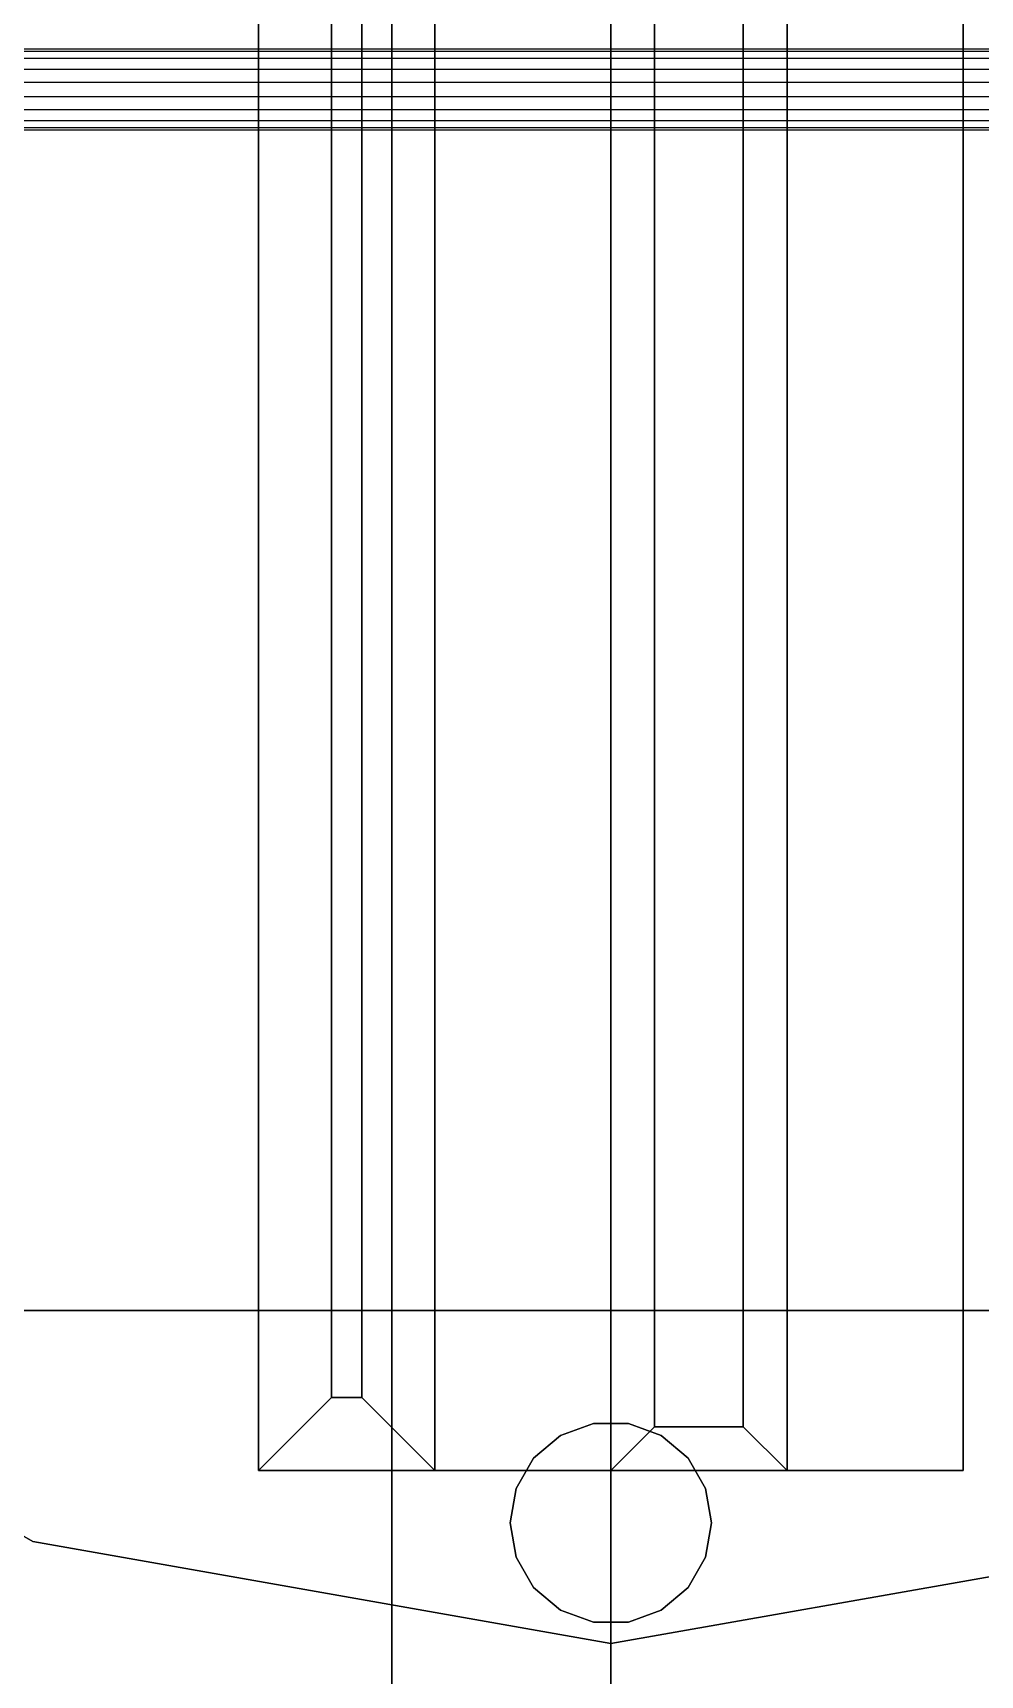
# Model space of a CAD drawing. Extents: x -140 to 778, y -205 to 202.
# Drawn here: x 305.97 to 329.37, y -41.16 to -0.58 of the extents above; entities that cross this region are included whole.
import ezdxf

# ---------------------------------------------------------------- set-up
doc = ezdxf.new("R2010")
doc.units = 0
doc.layers.add('L1', color=7, linetype='CONTINUOUS')

msp = doc.modelspace()

# ---------------------------------------------------------------- linework, layer by layer
at = {"layer": 'L1'}
for points, invisible_edges in [([(320.250183, 52.807888, 32.075806), (297.16925, 52.807888, 32.075806), (297.16925, -53.056534, 32.075813)], 140), ([(297.16925, -53.056534, 32.075813), (320.250183, -53.056534, 32.075813), (320.250183, 52.807888, 32.075806)], 140), ([(320.250183, 52.80788, -72.628067), (320.250183, -53.056538, -75.019592), (314.84198, -47.315868, -89.676079)], 140), ([(314.84198, -47.315868, -89.676079), (314.84198, 47.734921, -87.528839), (320.250183, 52.80788, -72.628067)], 140), ([(343.331085, 52.807884, 32.075809), (320.250183, 52.807888, 32.075806), (320.250183, -53.056534, 32.075813)], 140), ([(320.250183, -53.056534, 32.075813), (343.331085, -53.056534, 32.075817), (343.331085, 52.807884, 32.075809)], 140), ([(320.250183, 52.80788, -72.628067), (343.331085, 52.80788, -72.628067), (343.331085, -53.056541, -75.019592)], 12), ([(343.331085, -53.056541, -75.019592), (320.250183, -53.056538, -75.019592), (320.250183, 52.80788, -72.628067)], 12), ([(302.577454, 47.734921, -87.528839), (314.84198, 47.734921, -87.528839), (314.84198, -47.315868, -89.676079)], 12), ([(314.84198, -47.315868, -89.676079), (302.577454, -47.315868, -89.676079), (302.577454, 47.734921, -87.528839)], 12), ([(311.545837, 40.49577, 29.63793), (315.89801, 40.49577, 29.63793), (315.89801, -36.102554, 29.637926)], 12), ([(315.89801, -36.102554, 29.637926), (311.545837, -36.102554, 29.637926), (311.545837, 40.49577, 29.63793)], 12), ([(311.545837, 40.49577, 40.083153), (311.545837, 40.49577, 37.471848), (311.545837, -36.102554, 37.471844)], 12), ([(311.545837, -36.102554, 37.471844), (311.545837, -36.102554, 40.083153), (311.545837, 40.49577, 40.083153)], 12), ([(311.545837, 40.49577, 37.471848), (311.545837, 40.49577, 34.860542), (311.545837, -36.102554, 34.860538)], 12), ([(311.545837, -36.102554, 34.860538), (311.545837, -36.102554, 37.471844), (311.545837, 40.49577, 37.471848)], 12), ([(311.545837, 40.49577, 34.860542), (311.545837, 40.49577, 32.249237), (311.545837, -36.102554, 32.249233)], 12), ([(311.545837, -36.102554, 32.249233), (311.545837, -36.102554, 34.860538), (311.545837, 40.49577, 34.860542)], 12), ([(311.545837, 40.49577, 32.249237), (311.545837, 40.49577, 29.63793), (311.545837, -36.102554, 29.637926)], 12), ([(311.545837, -36.102554, 29.637926), (311.545837, -36.102554, 32.249233), (311.545837, 40.49577, 32.249237)], 12), ([(311.545837, 40.49577, 40.083153), (311.545837, -36.102554, 40.083153), (313.348572, -34.299824, 46.212437)], 12), ([(313.348572, -34.299824, 46.212437), (313.348572, 38.693039, 46.21244), (311.545837, 40.49577, 40.083153)], 12), ([(315.89801, -36.102554, 40.083153), (315.89801, 40.49577, 40.083153), (314.095276, 38.693039, 46.21244)], 140), ([(315.89801, 40.49577, 29.63793), (320.250183, 40.49577, 29.63793), (320.250183, -36.102554, 29.637926)], 12), ([(320.250183, -36.102554, 29.637926), (315.89801, -36.102554, 29.637926), (315.89801, 40.49577, 29.63793)], 12), ([(320.250183, 40.49577, 40.083153), (315.89801, 40.49577, 40.083153), (315.89801, -36.102554, 40.083153)], 140), ([(315.89801, -36.102554, 40.083153), (320.250183, -36.102554, 40.083153), (320.250183, 40.49577, 40.083153)], 140), ([(320.250183, 40.49577, 29.63793), (324.602356, 40.49577, 29.63793), (324.602356, -36.102554, 29.637926)], 12), ([(324.602356, -36.102554, 29.637926), (320.250183, -36.102554, 29.637926), (320.250183, 40.49577, 29.63793)], 12), ([(320.250183, 40.49577, 40.083153), (320.250183, -36.102554, 40.083153), (321.331818, -35.020912, 46.212437)], 12), ([(321.331818, -35.020912, 46.212437), (321.331818, 39.414131, 46.21244), (320.250183, 40.49577, 40.083153)], 12), ([(324.602356, -36.102554, 40.083153), (324.602356, 40.49577, 40.083153), (323.520721, 39.414131, 46.21244)], 140), ([(324.602356, 40.49577, 29.63793), (328.954529, 40.49577, 29.63793), (328.954529, -36.102554, 29.637926)], 12), ([(328.954529, -36.102554, 29.637926), (324.602356, -36.102554, 29.637926), (324.602356, 40.49577, 29.63793)], 12), ([(328.954529, 40.49577, 40.083153), (324.602356, 40.49577, 40.083153), (324.602356, -36.102554, 40.083153)], 140), ([(324.602356, -36.102554, 40.083153), (328.954529, -36.102554, 40.083153), (328.954529, 40.49577, 40.083153)], 140), ([(328.954529, 40.49577, 29.63793), (328.954529, 40.49577, 32.249237), (328.954529, -36.102554, 32.249233)], 140), ([(328.954529, -36.102554, 32.249233), (328.954529, -36.102554, 29.637926), (328.954529, 40.49577, 29.63793)], 140), ([(328.954529, 40.49577, 32.249237), (328.954529, 40.49577, 34.860542), (328.954529, -36.102554, 34.860538)], 140), ([(328.954529, -36.102554, 34.860538), (328.954529, -36.102554, 32.249233), (328.954529, 40.49577, 32.249237)], 140), ([(328.954529, 40.49577, 34.860542), (328.954529, 40.49577, 37.471848), (328.954529, -36.102554, 37.471844)], 140), ([(328.954529, -36.102554, 37.471844), (328.954529, -36.102554, 34.860538), (328.954529, 40.49577, 34.860542)], 140), ([(328.954529, 40.49577, 37.471848), (328.954529, 40.49577, 40.083153), (328.954529, -36.102554, 40.083153)], 140), ([(328.954529, -36.102554, 40.083153), (328.954529, -36.102554, 37.471844), (328.954529, 40.49577, 37.471848)], 140), ([(323.520721, 39.414131, 46.21244), (321.331818, 39.414131, 46.21244), (321.331818, -35.020912, 46.212437)], 140), ([(321.331818, -35.020912, 46.212437), (323.520721, -35.020912, 46.212437), (323.520721, 39.414131, 46.21244)], 140), ([(323.520721, 39.414131, 46.21244), (323.520721, -35.020912, 46.212437), (324.602356, -36.102554, 40.083153)], 140), ([(314.095276, 38.693039, 46.21244), (313.348572, 38.693039, 46.21244), (313.348572, -34.299824, 46.212437)], 140), ([(313.348572, -34.299824, 46.212437), (314.095276, -34.299824, 46.212437), (314.095276, 38.693039, 46.21244)], 140), ([(314.095276, 38.693039, 46.21244), (314.095276, -34.299824, 46.212437), (315.89801, -36.102554, 40.083153)], 140), ([(320.250153, 1.369297, -64.683716), (279.13916, -5.879693, -64.683716), (279.13916, 8.61827, -64.683716)], 13), ([(320.250153, 1.369283, 26.82803), (279.13916, 8.618252, 26.828028), (279.13916, -5.879707, 26.828026)], 141), ([(320.250153, 1.369297, -64.683716), (361.361176, 8.618283, -64.683716), (361.361176, -5.87968, -64.683716)], 13), ([(320.250153, 1.369283, 26.82803), (361.361145, -5.87969, 26.828028), (361.361145, 8.618266, 26.828032)], 141), ([(320.250153, 1.369297, -64.683716), (284.097748, -19.503317, -64.683723), (279.13916, -5.879693, -64.683716)], 13), ([(320.250153, 1.369283, 26.82803), (279.13916, -5.879707, 26.828026), (284.097748, -19.503336, 26.828022)], 141), ([(320.250153, 1.369297, -64.683716), (293.41687, -30.6094, -64.683723), (284.097748, -19.503317, -64.683723)], 13), ([(320.250153, 1.369283, 26.82803), (284.097748, -19.503336, 26.828022), (293.41687, -30.609411, 26.828022)], 141), ([(320.250153, 1.369297, -64.683716), (305.972473, -37.858376, -64.683723), (293.41687, -30.6094, -64.683723)], 13), ([(320.250153, 1.369283, 26.82803), (293.41687, -30.609411, 26.828022), (305.972473, -37.858395, 26.828022)], 141), ([(320.250153, 1.369297, -64.683716), (320.250153, -40.375919, -64.683723), (305.972473, -37.858376, -64.683723)], 13), ([(320.250153, 1.369283, 26.82803), (305.972473, -37.858395, 26.828022), (320.250153, -40.375931, 26.82802)], 141), ([(320.250153, 1.369297, -64.683716), (334.527863, -37.858368, -64.683723), (320.250153, -40.375919, -64.683723)], 13), ([(320.250153, 1.369297, -64.683716), (347.083466, -30.609386, -64.683723), (334.527863, -37.858368, -64.683723)], 13), ([(320.250153, 1.369297, -64.683716), (356.402557, -19.503304, -64.683723), (347.083466, -30.609386, -64.683723)], 13), ([(320.250153, 1.369297, -64.683716), (361.361176, -5.87968, -64.683716), (356.402557, -19.503304, -64.683723)], 13), ([(320.250153, 1.369283, 26.82803), (320.250153, -40.375931, 26.82802), (334.527863, -37.858387, 26.828022)], 141), ([(320.250153, 1.369283, 26.82803), (334.527863, -37.858387, 26.828022), (347.083466, -30.609404, 26.828024)], 141), ([(320.250153, 1.369283, 26.82803), (347.083466, -30.609404, 26.828024), (356.402557, -19.503321, 26.828028)], 141), ([(320.250153, 1.369283, 26.82803), (356.402557, -19.503321, 26.828028), (361.361145, -5.87969, 26.828028)], 141), ([(301.227081, -1.036095, -26.428984), (339.273224, -0.975788, -26.086967), (339.273224, -1.036095, -26.428984)], 9), ([(301.227081, -1.036095, -26.428984), (301.227081, -0.975788, -26.086967), (339.273224, -0.975788, -26.086967)], 12), ([(301.227081, -0.975788, -26.086967), (339.273224, -1.036095, -25.744944), (339.273224, -0.975788, -26.086967)], 137), ([(301.227081, -0.975788, -26.086967), (301.227081, -1.036095, -25.744944), (339.273224, -1.036095, -25.744944)], 140), ([(301.227081, -1.209743, -26.729753), (339.273224, -1.036095, -26.428984), (339.273224, -1.209743, -26.729753)], 9), ([(301.227081, -1.209743, -26.729753), (301.227081, -1.036095, -26.428984), (339.273224, -1.036095, -26.428984)], 12), ([(301.227081, -1.036095, -25.744944), (339.273224, -1.209746, -25.44418), (339.273224, -1.036095, -25.744944)], 137), ([(301.227081, -1.036095, -25.744944), (301.227081, -1.209746, -25.44418), (339.273224, -1.209746, -25.44418)], 140), ([(301.227081, -1.475788, -26.952993), (339.273224, -1.209743, -26.729753), (339.273224, -1.475788, -26.952993)], 9), ([(301.227081, -1.475788, -26.952993), (301.227081, -1.209743, -26.729753), (339.273224, -1.209743, -26.729753)], 12), ([(301.227081, -1.209746, -25.44418), (339.273224, -1.475788, -25.220942), (339.273224, -1.209746, -25.44418)], 137), ([(301.227081, -1.209746, -25.44418), (301.227081, -1.475788, -25.220942), (339.273224, -1.475788, -25.220942)], 140), ([(301.227081, -1.802141, -27.071777), (339.273224, -1.475788, -26.952993), (339.273224, -1.802141, -27.071777)], 9), ([(301.227081, -1.802141, -27.071777), (301.227081, -1.475788, -26.952993), (339.273224, -1.475788, -26.952993)], 12), ([(301.227081, -1.475788, -25.220942), (339.273224, -1.802141, -25.102156), (339.273224, -1.475788, -25.220942)], 137), ([(301.227081, -1.475788, -25.220942), (301.227081, -1.802141, -25.102156), (339.273224, -1.802141, -25.102156)], 140), ([(301.227081, -2.149436, -27.071777), (339.273224, -1.802141, -27.071777), (339.273224, -2.149436, -27.071777)], 9), ([(301.227081, -2.149436, -27.071777), (301.227081, -1.802141, -27.071777), (339.273224, -1.802141, -27.071777)], 12), ([(301.227081, -1.802141, -25.102156), (339.273224, -2.149436, -25.102156), (339.273224, -1.802141, -25.102156)], 137), ([(301.227081, -1.802141, -25.102156), (301.227081, -2.149436, -25.102156), (339.273224, -2.149436, -25.102156)], 140), ([(301.227081, -2.475789, -26.952993), (339.273224, -2.149436, -27.071777), (339.273224, -2.475789, -26.952993)], 9), ([(301.227081, -2.475789, -26.952993), (301.227081, -2.149436, -27.071777), (339.273224, -2.149436, -27.071777)], 12), ([(301.227081, -2.149436, -25.102156), (339.273224, -2.475789, -25.220942), (339.273224, -2.149436, -25.102156)], 137), ([(301.227081, -2.149436, -25.102156), (301.227081, -2.475789, -25.220942), (339.273224, -2.475789, -25.220942)], 140), ([(301.227081, -2.741835, -26.729753), (339.273224, -2.475789, -26.952993), (339.273224, -2.741835, -26.729753)], 9), ([(301.227081, -2.741835, -26.729753), (301.227081, -2.475789, -26.952993), (339.273224, -2.475789, -26.952993)], 12), ([(301.227081, -2.475789, -25.220942), (339.273224, -2.741835, -25.44418), (339.273224, -2.475789, -25.220942)], 137), ([(301.227081, -2.475789, -25.220942), (301.227081, -2.741835, -25.44418), (339.273224, -2.741835, -25.44418)], 140), ([(301.227081, -2.915483, -26.428984), (339.273224, -2.741835, -26.729753), (339.273224, -2.915483, -26.428984)], 9), ([(301.227081, -2.915483, -26.428984), (301.227081, -2.741835, -26.729753), (339.273224, -2.741835, -26.729753)], 12), ([(301.227081, -2.741835, -25.44418), (339.273224, -2.915483, -25.744951), (339.273224, -2.741835, -25.44418)], 137), ([(301.227081, -2.741835, -25.44418), (301.227081, -2.915483, -25.744951), (339.273224, -2.915483, -25.744951)], 140), ([(301.227081, -2.975789, -26.086967), (339.273224, -2.915483, -26.428984), (339.273224, -2.975789, -26.086967)], 9), ([(301.227081, -2.975789, -26.086967), (301.227081, -2.915483, -26.428984), (339.273224, -2.915483, -26.428984)], 12), ([(301.227081, -2.915483, -25.744951), (339.273224, -2.975789, -26.086967), (339.273224, -2.915483, -25.744951)], 137), ([(301.227081, -2.915483, -25.744951), (301.227081, -2.975789, -26.086967), (339.273224, -2.975789, -26.086967)], 140), ([(293.41687, -30.6094, -64.683723), (305.972473, -37.858376, -46.381378), (293.41687, -30.6094, -46.381378)], 9), ([(293.41687, -30.6094, -64.683723), (305.972473, -37.858376, -64.683723), (305.972473, -37.858376, -46.381378)], 12), ([(293.41687, -30.6094, -46.381378), (305.972473, -37.858383, -28.079031), (293.41687, -30.609402, -28.079023)], 9), ([(293.41687, -30.6094, -46.381378), (305.972473, -37.858376, -46.381378), (305.972473, -37.858383, -28.079031)], 12), ([(293.41687, -30.609402, -28.079023), (305.972473, -37.858387, -9.776677), (293.41687, -30.609409, -9.776677)], 9), ([(293.41687, -30.609402, -28.079023), (305.972473, -37.858383, -28.079031), (305.972473, -37.858387, -9.776677)], 12), ([(293.41687, -30.609409, -9.776677), (305.972473, -37.858387, 8.52567), (293.41687, -30.609409, 8.52567)], 9), ([(293.41687, -30.609409, -9.776677), (305.972473, -37.858387, -9.776677), (305.972473, -37.858387, 8.52567)], 12), ([(293.41687, -30.609409, 8.52567), (305.972473, -37.858395, 26.828022), (293.41687, -30.609411, 26.828022)], 9), ([(293.41687, -30.609409, 8.52567), (305.972473, -37.858387, 8.52567), (305.972473, -37.858395, 26.828022)], 12), ([(297.16925, -32.144859, -48.245743), (320.250183, -32.144859, -48.245743), (320.250183, -32.144855, -21.471891)], 140), ([(320.250183, -32.144855, -21.471891), (297.16925, -32.144855, -21.471893), (297.16925, -32.144859, -48.245743)], 140), ([(297.16925, -32.144855, -21.471893), (320.250183, -32.144855, -21.471891), (320.250183, -32.144855, 5.301958)], 140), ([(320.250183, -32.144855, 5.301958), (297.16925, -32.144855, 5.301956), (297.16925, -32.144855, -21.471893)], 140), ([(320.250183, -53.056534, 5.301958), (297.16925, -53.056534, 5.301956), (297.16925, -32.144855, 5.301956)], 12), ([(297.16925, -32.144855, 5.301956), (320.250183, -32.144855, 5.301958), (320.250183, -53.056534, 5.301958)], 12), ([(297.16925, -53.056538, -48.245743), (320.250183, -53.056538, -48.245743), (320.250183, -32.144859, -48.245743)], 140), ([(320.250183, -32.144859, -48.245743), (297.16925, -32.144859, -48.245743), (297.16925, -53.056538, -48.245743)], 140), ([(343.331085, -32.144859, -21.471889), (320.250183, -32.144855, -21.471891), (320.250183, -32.144859, -48.245743)], 140), ([(320.250183, -32.144855, -21.471891), (343.331085, -32.144859, -21.471889), (343.331085, -32.144859, 5.301959)], 140), ([(343.331085, -32.144859, 5.301959), (320.250183, -32.144855, 5.301958), (320.250183, -32.144855, -21.471891)], 140), ([(320.250183, -53.056538, -48.245743), (320.250183, -53.056534, -21.471891), (320.250183, -32.144855, -21.471891)], 12), ([(320.250183, -32.144855, -21.471891), (320.250183, -32.144859, -48.245743), (320.250183, -53.056538, -48.245743)], 12), ([(343.331085, -53.056538, -21.471889), (320.250183, -53.056534, -21.471891), (320.250183, -32.144855, -21.471891)], 12), ([(320.250183, -32.144855, -21.471891), (343.331085, -32.144859, -21.471889), (343.331085, -53.056538, -21.471889)], 12), ([(320.250183, -32.144859, -48.245743), (320.250183, -32.144855, -21.471891), (320.250183, -53.056534, -21.471891)], 140), ([(343.331085, -32.144859, -21.471889), (320.250183, -32.144855, -21.471891), (320.250183, -53.056534, -21.471891)], 140), ([(343.331085, -53.056538, 5.301959), (320.250183, -53.056534, 5.301958), (320.250183, -32.144855, 5.301958)], 12), ([(320.250183, -32.144855, 5.301958), (343.331085, -32.144859, 5.301959), (343.331085, -53.056538, 5.301959)], 12), ([(320.250183, -32.144859, -48.245743), (343.331085, -32.144859, -48.245739), (343.331085, -32.144859, -21.471889)], 140), ([(320.250183, -53.056538, -48.245743), (343.331085, -53.056538, -48.245739), (343.331085, -32.144859, -48.245739)], 140), ([(343.331085, -32.144859, -48.245739), (320.250183, -32.144859, -48.245743), (320.250183, -53.056538, -48.245743)], 140), ([(320.250183, -53.056534, -21.471891), (320.250183, -53.056538, -48.245743), (320.250183, -32.144859, -48.245743)], 140), ([(320.250183, -53.056534, -21.471891), (343.331085, -53.056538, -21.471889), (343.331085, -32.144859, -21.471889)], 140), ([(311.545837, -36.102554, 40.083153), (315.89801, -36.102554, 40.083153), (314.095276, -34.299824, 46.212437)], 140), ([(314.095276, -34.299824, 46.212437), (313.348572, -34.299824, 46.212437), (311.545837, -36.102554, 40.083153)], 140), ([(320.250183, -37.393517, 1.547224), (318.34317, -35.79335, 1.547224), (319.005463, -35.237614, 1.547224)], 13), ([(319.005463, -35.237614, 1.547224), (318.34317, -35.79335, 13.827382), (319.005463, -35.237614, 13.827382)], 9), ([(319.005463, -35.237614, 1.547224), (318.34317, -35.79335, 1.547224), (318.34317, -35.79335, 13.827382)], 12), ([(319.005463, -35.237614, 13.827382), (318.34317, -35.79335, 26.10754), (319.005463, -35.237621, 26.10754)], 9), ([(319.005463, -35.237614, 13.827382), (318.34317, -35.79335, 13.827382), (318.34317, -35.79335, 26.10754)], 12), ([(319.005463, -35.237621, 26.10754), (318.34317, -35.79335, 38.387699), (319.005463, -35.237621, 38.387699)], 9), ([(319.005463, -35.237621, 26.10754), (318.34317, -35.79335, 26.10754), (318.34317, -35.79335, 38.387699)], 12), ([(319.005463, -35.237621, 38.387699), (318.34317, -35.79335, 50.667854), (319.005463, -35.237621, 50.667854)], 9), ([(319.005463, -35.237621, 38.387699), (318.34317, -35.79335, 38.387699), (318.34317, -35.79335, 50.667854)], 12), ([(319.005463, -35.237621, 50.667854), (318.34317, -35.79335, 62.948017), (319.005463, -35.237621, 62.948017)], 9), ([(319.005463, -35.237621, 50.667854), (318.34317, -35.79335, 50.667854), (318.34317, -35.79335, 62.948017)], 12), ([(320.250183, -37.393524, 62.948013), (319.005463, -35.237621, 62.948017), (318.34317, -35.79335, 62.948017)], 141), ([(320.250183, -37.393517, 1.547224), (319.005463, -35.237614, 1.547224), (319.817902, -34.941917, 1.547224)], 13), ([(319.817902, -34.941917, 1.547224), (319.005463, -35.237614, 13.827382), (319.817902, -34.941917, 13.827382)], 9), ([(319.817902, -34.941917, 1.547224), (319.005463, -35.237614, 1.547224), (319.005463, -35.237614, 13.827382)], 12), ([(319.817902, -34.941917, 13.827382), (319.005463, -35.237621, 26.10754), (319.817902, -34.941917, 26.107542)], 9), ([(319.817902, -34.941917, 13.827382), (319.005463, -35.237614, 13.827382), (319.005463, -35.237621, 26.10754)], 12), ([(319.817902, -34.941917, 26.107542), (319.005463, -35.237621, 38.387699), (319.817902, -34.941917, 38.387699)], 9), ([(319.817902, -34.941917, 26.107542), (319.005463, -35.237621, 26.10754), (319.005463, -35.237621, 38.387699)], 12), ([(319.817902, -34.941917, 38.387699), (319.005463, -35.237621, 50.667854), (319.817902, -34.941925, 50.667854)], 9), ([(319.817902, -34.941917, 38.387699), (319.005463, -35.237621, 38.387699), (319.005463, -35.237621, 50.667854)], 12), ([(319.817902, -34.941925, 50.667854), (319.005463, -35.237621, 62.948017), (319.817902, -34.941925, 62.948017)], 9), ([(319.817902, -34.941925, 50.667854), (319.005463, -35.237621, 50.667854), (319.005463, -35.237621, 62.948017)], 12), ([(320.250183, -37.393524, 62.948013), (319.817902, -34.941925, 62.948017), (319.005463, -35.237621, 62.948017)], 141), ([(320.250183, -37.393517, 1.547224), (319.817902, -34.941917, 1.547224), (320.682465, -34.941917, 1.547224)], 13), ([(320.682465, -34.941917, 1.547224), (319.817902, -34.941917, 13.827382), (320.682465, -34.941917, 13.827382)], 9), ([(320.682465, -34.941917, 1.547224), (319.817902, -34.941917, 1.547224), (319.817902, -34.941917, 13.827382)], 12), ([(320.682465, -34.941917, 13.827382), (319.817902, -34.941917, 26.107542), (320.682465, -34.941917, 26.107542)], 9), ([(320.682465, -34.941917, 13.827382), (319.817902, -34.941917, 13.827382), (319.817902, -34.941917, 26.107542)], 12), ([(320.682465, -34.941917, 26.107542), (319.817902, -34.941917, 38.387699), (320.682465, -34.941917, 38.387699)], 9), ([(320.682465, -34.941917, 26.107542), (319.817902, -34.941917, 26.107542), (319.817902, -34.941917, 38.387699)], 12), ([(320.682465, -34.941917, 38.387699), (319.817902, -34.941925, 50.667854), (320.682465, -34.941925, 50.667854)], 9), ([(320.682465, -34.941917, 38.387699), (319.817902, -34.941917, 38.387699), (319.817902, -34.941925, 50.667854)], 12), ([(320.682465, -34.941925, 50.667854), (319.817902, -34.941925, 62.948017), (320.682465, -34.941925, 62.948017)], 9), ([(320.682465, -34.941925, 50.667854), (319.817902, -34.941925, 50.667854), (319.817902, -34.941925, 62.948017)], 12), ([(320.250183, -37.393524, 62.948013), (320.682465, -34.941925, 62.948017), (319.817902, -34.941925, 62.948017)], 141), ([(320.250183, -37.393517, 1.547224), (320.682465, -34.941917, 1.547224), (321.494873, -35.237614, 1.547224)], 13), ([(320.250183, -37.393524, 62.948013), (321.494873, -35.237621, 62.948017), (320.682465, -34.941925, 62.948017)], 141), ([(320.250183, -36.102554, 40.083153), (324.602356, -36.102554, 40.083153), (323.520721, -35.020912, 46.212437)], 140), ([(323.520721, -35.020912, 46.212437), (321.331818, -35.020912, 46.212437), (320.250183, -36.102554, 40.083153)], 140), ([(320.250183, -37.393517, 1.547224), (321.494873, -35.237614, 1.547224), (322.157166, -35.79335, 1.547224)], 13), ([(320.250183, -37.393524, 62.948013), (322.157166, -35.79335, 62.948017), (321.494873, -35.237621, 62.948017)], 141), ([(321.494873, -35.237614, 1.547224), (320.682465, -34.941917, 13.827382), (321.494873, -35.237614, 13.827382)], 137), ([(321.494873, -35.237614, 1.547224), (320.682465, -34.941917, 1.547224), (320.682465, -34.941917, 13.827382)], 140), ([(321.494873, -35.237614, 13.827382), (320.682465, -34.941917, 26.107542), (321.494873, -35.237621, 26.10754)], 137), ([(321.494873, -35.237614, 13.827382), (320.682465, -34.941917, 13.827382), (320.682465, -34.941917, 26.107542)], 140), ([(321.494873, -35.237621, 26.10754), (320.682465, -34.941917, 38.387699), (321.494873, -35.237621, 38.387699)], 137), ([(321.494873, -35.237621, 26.10754), (320.682465, -34.941917, 26.107542), (320.682465, -34.941917, 38.387699)], 140), ([(321.494873, -35.237621, 38.387699), (320.682465, -34.941917, 38.387699), (320.682465, -34.941925, 50.667854)], 140), ([(321.494873, -35.237621, 38.387699), (320.682465, -34.941925, 50.667854), (321.494873, -35.237621, 50.667854)], 137), ([(321.494873, -35.237621, 50.667854), (320.682465, -34.941925, 62.948017), (321.494873, -35.237621, 62.948017)], 137), ([(321.494873, -35.237621, 50.667854), (320.682465, -34.941925, 50.667854), (320.682465, -34.941925, 62.948017)], 140), ([(322.157166, -35.79335, 1.547224), (321.494873, -35.237614, 13.827382), (322.157166, -35.79335, 13.827382)], 137), ([(322.157166, -35.79335, 1.547224), (321.494873, -35.237614, 1.547224), (321.494873, -35.237614, 13.827382)], 140), ([(322.157166, -35.79335, 13.827382), (321.494873, -35.237614, 13.827382), (321.494873, -35.237621, 26.10754)], 140), ([(322.157166, -35.79335, 13.827382), (321.494873, -35.237621, 26.10754), (322.157166, -35.79335, 26.10754)], 137), ([(322.157166, -35.79335, 26.10754), (321.494873, -35.237621, 38.387699), (322.157166, -35.79335, 38.387699)], 137), ([(322.157166, -35.79335, 26.10754), (321.494873, -35.237621, 26.10754), (321.494873, -35.237621, 38.387699)], 140), ([(322.157166, -35.79335, 38.387699), (321.494873, -35.237621, 50.667854), (322.157166, -35.79335, 50.667854)], 137), ([(322.157166, -35.79335, 38.387699), (321.494873, -35.237621, 38.387699), (321.494873, -35.237621, 50.667854)], 140), ([(322.157166, -35.79335, 50.667854), (321.494873, -35.237621, 62.948017), (322.157166, -35.79335, 62.948017)], 137), ([(322.157166, -35.79335, 50.667854), (321.494873, -35.237621, 50.667854), (321.494873, -35.237621, 62.948017)], 140), ([(311.545837, -36.102554, 29.637926), (315.89801, -36.102554, 29.637926), (315.89801, -36.102554, 32.249233)], 140), ([(315.89801, -36.102554, 32.249233), (311.545837, -36.102554, 32.249233), (311.545837, -36.102554, 29.637926)], 140), ([(311.545837, -36.102554, 32.249233), (315.89801, -36.102554, 32.249233), (315.89801, -36.102554, 34.860538)], 140), ([(315.89801, -36.102554, 34.860538), (311.545837, -36.102554, 34.860538), (311.545837, -36.102554, 32.249233)], 140), ([(311.545837, -36.102554, 34.860538), (315.89801, -36.102554, 34.860538), (315.89801, -36.102554, 37.471844)], 140), ([(315.89801, -36.102554, 37.471844), (311.545837, -36.102554, 37.471844), (311.545837, -36.102554, 34.860538)], 140), ([(311.545837, -36.102554, 37.471844), (315.89801, -36.102554, 37.471844), (315.89801, -36.102554, 40.083153)], 140), ([(315.89801, -36.102554, 40.083153), (311.545837, -36.102554, 40.083153), (311.545837, -36.102554, 37.471844)], 140), ([(315.89801, -36.102554, 29.637926), (320.250183, -36.102554, 29.637926), (320.250183, -36.102554, 32.249233)], 140), ([(320.250183, -36.102554, 32.249233), (315.89801, -36.102554, 32.249233), (315.89801, -36.102554, 29.637926)], 140), ([(315.89801, -36.102554, 32.249233), (320.250183, -36.102554, 32.249233), (320.250183, -36.102554, 34.860538)], 140), ([(320.250183, -36.102554, 34.860538), (315.89801, -36.102554, 34.860538), (315.89801, -36.102554, 32.249233)], 140), ([(315.89801, -36.102554, 34.860538), (320.250183, -36.102554, 34.860538), (320.250183, -36.102554, 37.471844)], 140), ([(320.250183, -36.102554, 37.471844), (315.89801, -36.102554, 37.471844), (315.89801, -36.102554, 34.860538)], 140), ([(315.89801, -36.102554, 37.471844), (320.250183, -36.102554, 37.471844), (320.250183, -36.102554, 40.083153)], 140), ([(320.250183, -36.102554, 40.083153), (315.89801, -36.102554, 40.083153), (315.89801, -36.102554, 37.471844)], 140), ([(320.250183, -37.393517, 1.547224), (317.910889, -36.54208, 1.547224), (318.34317, -35.79335, 1.547224)], 13), ([(318.34317, -35.79335, 1.547224), (317.910889, -36.542084, 13.827382), (318.34317, -35.79335, 13.827382)], 9), ([(318.34317, -35.79335, 1.547224), (317.910889, -36.54208, 1.547224), (317.910889, -36.542084, 13.827382)], 12), ([(318.34317, -35.79335, 13.827382), (317.910889, -36.542091, 26.107538), (318.34317, -35.79335, 26.10754)], 9), ([(318.34317, -35.79335, 13.827382), (317.910889, -36.542084, 13.827382), (317.910889, -36.542091, 26.107538)], 12), ([(318.34317, -35.79335, 26.10754), (317.910889, -36.542091, 38.387699), (318.34317, -35.79335, 38.387699)], 9), ([(318.34317, -35.79335, 26.10754), (317.910889, -36.542091, 26.107538), (317.910889, -36.542091, 38.387699)], 12), ([(318.34317, -35.79335, 38.387699), (317.910889, -36.542091, 50.667854), (318.34317, -35.79335, 50.667854)], 9), ([(318.34317, -35.79335, 38.387699), (317.910889, -36.542091, 38.387699), (317.910889, -36.542091, 50.667854)], 12), ([(318.34317, -35.79335, 50.667854), (317.910889, -36.542091, 62.948013), (318.34317, -35.79335, 62.948017)], 9), ([(318.34317, -35.79335, 50.667854), (317.910889, -36.542091, 50.667854), (317.910889, -36.542091, 62.948013)], 12), ([(320.250183, -37.393524, 62.948013), (318.34317, -35.79335, 62.948017), (317.910889, -36.542091, 62.948013)], 141), ([(320.250183, -37.393517, 1.547224), (322.157166, -35.79335, 1.547224), (322.589447, -36.54208, 1.547224)], 13), ([(320.250183, -37.393524, 62.948013), (322.589447, -36.542091, 62.948013), (322.157166, -35.79335, 62.948017)], 141), ([(320.250183, -36.102554, 29.637926), (324.602356, -36.102554, 29.637926), (324.602356, -36.102554, 32.249233)], 140), ([(324.602356, -36.102554, 32.249233), (320.250183, -36.102554, 32.249233), (320.250183, -36.102554, 29.637926)], 140), ([(320.250183, -36.102554, 32.249233), (324.602356, -36.102554, 32.249233), (324.602356, -36.102554, 34.860538)], 140), ([(324.602356, -36.102554, 34.860538), (320.250183, -36.102554, 34.860538), (320.250183, -36.102554, 32.249233)], 140), ([(320.250183, -36.102554, 34.860538), (324.602356, -36.102554, 34.860538), (324.602356, -36.102554, 37.471844)], 140), ([(324.602356, -36.102554, 37.471844), (320.250183, -36.102554, 37.471844), (320.250183, -36.102554, 34.860538)], 140), ([(320.250183, -36.102554, 37.471844), (324.602356, -36.102554, 37.471844), (324.602356, -36.102554, 40.083153)], 140), ([(324.602356, -36.102554, 40.083153), (320.250183, -36.102554, 40.083153), (320.250183, -36.102554, 37.471844)], 140), ([(322.589447, -36.54208, 1.547224), (322.157166, -35.79335, 13.827382), (322.589447, -36.542084, 13.827382)], 137), ([(322.589447, -36.54208, 1.547224), (322.157166, -35.79335, 1.547224), (322.157166, -35.79335, 13.827382)], 140), ([(322.589447, -36.542084, 13.827382), (322.157166, -35.79335, 26.10754), (322.589447, -36.542091, 26.107538)], 137), ([(322.589447, -36.542084, 13.827382), (322.157166, -35.79335, 13.827382), (322.157166, -35.79335, 26.10754)], 140), ([(322.589447, -36.542091, 26.107538), (322.157166, -35.79335, 38.387699), (322.589447, -36.542091, 38.387699)], 137), ([(322.589447, -36.542091, 26.107538), (322.157166, -35.79335, 26.10754), (322.157166, -35.79335, 38.387699)], 140), ([(322.589447, -36.542091, 38.387699), (322.157166, -35.79335, 50.667854), (322.589447, -36.542091, 50.667854)], 137), ([(322.589447, -36.542091, 38.387699), (322.157166, -35.79335, 38.387699), (322.157166, -35.79335, 50.667854)], 140), ([(322.589447, -36.542091, 50.667854), (322.157166, -35.79335, 62.948017), (322.589447, -36.542091, 62.948013)], 137), ([(322.589447, -36.542091, 50.667854), (322.157166, -35.79335, 50.667854), (322.157166, -35.79335, 62.948017)], 140), ([(324.602356, -36.102554, 29.637926), (328.954529, -36.102554, 29.637926), (328.954529, -36.102554, 32.249233)], 140), ([(328.954529, -36.102554, 32.249233), (324.602356, -36.102554, 32.249233), (324.602356, -36.102554, 29.637926)], 140), ([(324.602356, -36.102554, 32.249233), (328.954529, -36.102554, 32.249233), (328.954529, -36.102554, 34.860538)], 140), ([(328.954529, -36.102554, 34.860538), (324.602356, -36.102554, 34.860538), (324.602356, -36.102554, 32.249233)], 140), ([(324.602356, -36.102554, 34.860538), (328.954529, -36.102554, 34.860538), (328.954529, -36.102554, 37.471844)], 140), ([(328.954529, -36.102554, 37.471844), (324.602356, -36.102554, 37.471844), (324.602356, -36.102554, 34.860538)], 140), ([(324.602356, -36.102554, 37.471844), (328.954529, -36.102554, 37.471844), (328.954529, -36.102554, 40.083153)], 140), ([(328.954529, -36.102554, 40.083153), (324.602356, -36.102554, 40.083153), (324.602356, -36.102554, 37.471844)], 140), ([(320.250183, -37.393517, 1.547224), (317.760742, -37.393517, 1.547224), (317.910889, -36.54208, 1.547224)], 13), ([(317.910889, -36.54208, 1.547224), (317.760742, -37.393517, 13.827382), (317.910889, -36.542084, 13.827382)], 9), ([(317.910889, -36.54208, 1.547224), (317.760742, -37.393517, 1.547224), (317.760742, -37.393517, 13.827382)], 12), ([(317.910889, -36.542084, 13.827382), (317.760742, -37.393517, 26.107538), (317.910889, -36.542091, 26.107538)], 9), ([(317.910889, -36.542084, 13.827382), (317.760742, -37.393517, 13.827382), (317.760742, -37.393517, 26.107538)], 12), ([(317.910889, -36.542091, 26.107538), (317.760742, -37.393517, 38.387699), (317.910889, -36.542091, 38.387699)], 9), ([(317.910889, -36.542091, 26.107538), (317.760742, -37.393517, 26.107538), (317.760742, -37.393517, 38.387699)], 12), ([(317.910889, -36.542091, 38.387699), (317.760742, -37.393517, 50.667854), (317.910889, -36.542091, 50.667854)], 9), ([(317.910889, -36.542091, 38.387699), (317.760742, -37.393517, 38.387699), (317.760742, -37.393517, 50.667854)], 12), ([(317.910889, -36.542091, 50.667854), (317.760742, -37.393524, 62.948013), (317.910889, -36.542091, 62.948013)], 9), ([(317.910889, -36.542091, 50.667854), (317.760742, -37.393517, 50.667854), (317.760742, -37.393524, 62.948013)], 12), ([(320.250183, -37.393524, 62.948013), (317.910889, -36.542091, 62.948013), (317.760742, -37.393524, 62.948013)], 141), ([(320.250183, -37.393517, 1.547224), (322.589447, -36.54208, 1.547224), (322.739594, -37.393517, 1.547224)], 13), ([(320.250183, -37.393524, 62.948013), (322.739594, -37.393524, 62.948013), (322.589447, -36.542091, 62.948013)], 141), ([(322.739594, -37.393517, 1.547224), (322.589447, -36.54208, 1.547224), (322.589447, -36.542084, 13.827382)], 140), ([(322.739594, -37.393517, 1.547224), (322.589447, -36.542084, 13.827382), (322.739594, -37.393517, 13.827382)], 137), ([(322.739594, -37.393517, 13.827382), (322.589447, -36.542084, 13.827382), (322.589447, -36.542091, 26.107538)], 140), ([(322.739594, -37.393517, 13.827382), (322.589447, -36.542091, 26.107538), (322.739594, -37.393517, 26.107538)], 137), ([(322.739594, -37.393517, 26.107538), (322.589447, -36.542091, 38.387699), (322.739594, -37.393517, 38.387699)], 137), ([(322.739594, -37.393517, 26.107538), (322.589447, -36.542091, 26.107538), (322.589447, -36.542091, 38.387699)], 140), ([(322.739594, -37.393517, 38.387699), (322.589447, -36.542091, 50.667854), (322.739594, -37.393517, 50.667854)], 137), ([(322.739594, -37.393517, 38.387699), (322.589447, -36.542091, 38.387699), (322.589447, -36.542091, 50.667854)], 140), ([(322.739594, -37.393517, 50.667854), (322.589447, -36.542091, 62.948013), (322.739594, -37.393524, 62.948013)], 137), ([(322.739594, -37.393517, 50.667854), (322.589447, -36.542091, 50.667854), (322.589447, -36.542091, 62.948013)], 140), ([(320.250183, -37.393517, 1.547224), (317.910889, -38.244949, 1.547224), (317.760742, -37.393517, 1.547224)], 13), ([(317.760742, -37.393517, 1.547224), (317.910889, -38.244949, 13.827382), (317.760742, -37.393517, 13.827382)], 9), ([(317.760742, -37.393517, 1.547224), (317.910889, -38.244949, 1.547224), (317.910889, -38.244949, 13.827382)], 12), ([(317.760742, -37.393517, 13.827382), (317.910889, -38.244949, 26.107538), (317.760742, -37.393517, 26.107538)], 9), ([(317.760742, -37.393517, 13.827382), (317.910889, -38.244949, 13.827382), (317.910889, -38.244949, 26.107538)], 12), ([(317.760742, -37.393517, 26.107538), (317.910889, -38.244949, 38.387699), (317.760742, -37.393517, 38.387699)], 9), ([(317.760742, -37.393517, 26.107538), (317.910889, -38.244949, 26.107538), (317.910889, -38.244949, 38.387699)], 12), ([(317.760742, -37.393517, 38.387699), (317.910889, -38.244949, 50.667854), (317.760742, -37.393517, 50.667854)], 9), ([(317.760742, -37.393517, 38.387699), (317.910889, -38.244949, 38.387699), (317.910889, -38.244949, 50.667854)], 12), ([(317.760742, -37.393517, 50.667854), (317.910889, -38.244953, 62.948013), (317.760742, -37.393524, 62.948013)], 9), ([(317.760742, -37.393517, 50.667854), (317.910889, -38.244949, 50.667854), (317.910889, -38.244953, 62.948013)], 12), ([(320.250183, -37.393524, 62.948013), (317.760742, -37.393524, 62.948013), (317.910889, -38.244953, 62.948013)], 141), ([(320.250183, -37.393517, 1.547224), (318.34317, -38.993679, 1.547224), (317.910889, -38.244949, 1.547224)], 13), ([(320.250183, -37.393524, 62.948013), (317.910889, -38.244953, 62.948013), (318.34317, -38.99369, 62.948013)], 141), ([(320.250183, -37.393517, 1.547224), (319.005463, -39.549416, 1.547224), (318.34317, -38.993679, 1.547224)], 13), ([(320.250183, -37.393524, 62.948013), (318.34317, -38.99369, 62.948013), (319.005463, -39.549419, 62.948013)], 141), ([(320.250183, -37.393517, 1.547224), (319.817902, -39.845116, 1.547224), (319.005463, -39.549416, 1.547224)], 13), ([(320.250183, -37.393524, 62.948013), (319.005463, -39.549419, 62.948013), (319.817902, -39.845116, 62.948013)], 141), ([(320.250183, -37.393517, 1.547224), (320.682465, -39.845116, 1.547224), (319.817902, -39.845116, 1.547224)], 13), ([(320.250183, -37.393524, 62.948013), (319.817902, -39.845116, 62.948013), (320.682465, -39.845116, 62.948013)], 141), ([(320.250183, -37.393517, 1.547224), (321.494873, -39.549416, 1.547224), (320.682465, -39.845116, 1.547224)], 13), ([(320.250183, -37.393517, 1.547224), (322.157166, -38.993679, 1.547224), (321.494873, -39.549416, 1.547224)], 13), ([(320.250183, -37.393517, 1.547224), (322.589447, -38.244949, 1.547224), (322.157166, -38.993679, 1.547224)], 13), ([(320.250183, -37.393517, 1.547224), (322.739594, -37.393517, 1.547224), (322.589447, -38.244949, 1.547224)], 13), ([(320.250183, -37.393524, 62.948013), (320.682465, -39.845116, 62.948013), (321.494873, -39.549419, 62.948013)], 141), ([(320.250183, -37.393524, 62.948013), (321.494873, -39.549419, 62.948013), (322.157166, -38.99369, 62.948013)], 141), ([(320.250183, -37.393524, 62.948013), (322.157166, -38.99369, 62.948013), (322.589447, -38.244953, 62.948013)], 141), ([(320.250183, -37.393524, 62.948013), (322.589447, -38.244953, 62.948013), (322.739594, -37.393524, 62.948013)], 141), ([(322.589447, -38.244949, 1.547224), (322.739594, -37.393517, 13.827382), (322.589447, -38.244949, 13.827382)], 137), ([(322.589447, -38.244949, 1.547224), (322.739594, -37.393517, 1.547224), (322.739594, -37.393517, 13.827382)], 140), ([(322.589447, -38.244949, 13.827382), (322.739594, -37.393517, 26.107538), (322.589447, -38.244949, 26.107538)], 137), ([(322.589447, -38.244949, 13.827382), (322.739594, -37.393517, 13.827382), (322.739594, -37.393517, 26.107538)], 140), ([(322.589447, -38.244949, 26.107538), (322.739594, -37.393517, 38.387699), (322.589447, -38.244949, 38.387699)], 137), ([(322.589447, -38.244949, 26.107538), (322.739594, -37.393517, 26.107538), (322.739594, -37.393517, 38.387699)], 140), ([(322.589447, -38.244949, 38.387699), (322.739594, -37.393517, 50.667854), (322.589447, -38.244949, 50.667854)], 137), ([(322.589447, -38.244949, 38.387699), (322.739594, -37.393517, 38.387699), (322.739594, -37.393517, 50.667854)], 140), ([(322.589447, -38.244949, 50.667854), (322.739594, -37.393517, 50.667854), (322.739594, -37.393524, 62.948013)], 140), ([(322.589447, -38.244949, 50.667854), (322.739594, -37.393524, 62.948013), (322.589447, -38.244953, 62.948013)], 137), ([(305.972473, -37.858376, -64.683723), (320.250153, -40.375919, -46.381378), (305.972473, -37.858376, -46.381378)], 9), ([(305.972473, -37.858376, -64.683723), (320.250153, -40.375919, -64.683723), (320.250153, -40.375919, -46.381378)], 12), ([(305.972473, -37.858376, -46.381378), (320.250153, -40.375919, -28.079031), (305.972473, -37.858383, -28.079031)], 9), ([(305.972473, -37.858376, -46.381378), (320.250153, -40.375919, -46.381378), (320.250153, -40.375919, -28.079031)], 12), ([(305.972473, -37.858383, -28.079031), (320.250153, -40.375919, -9.776677), (305.972473, -37.858387, -9.776677)], 9), ([(305.972473, -37.858383, -28.079031), (320.250153, -40.375919, -28.079031), (320.250153, -40.375919, -9.776677)], 12), ([(305.972473, -37.858387, -9.776677), (320.250153, -40.375927, 8.52567), (305.972473, -37.858387, 8.52567)], 9), ([(305.972473, -37.858387, -9.776677), (320.250153, -40.375919, -9.776677), (320.250153, -40.375927, 8.52567)], 12), ([(305.972473, -37.858387, 8.52567), (320.250153, -40.375931, 26.82802), (305.972473, -37.858395, 26.828022)], 9), ([(305.972473, -37.858387, 8.52567), (320.250153, -40.375927, 8.52567), (320.250153, -40.375931, 26.82802)], 12), ([(320.250153, -40.375919, -64.683723), (334.527863, -37.858368, -64.683723), (334.527863, -37.858376, -46.381378)], 140), ([(320.250153, -40.375919, -64.683723), (334.527863, -37.858376, -46.381378), (320.250153, -40.375919, -46.381378)], 137), ([(320.250153, -40.375919, -46.381378), (334.527863, -37.858376, -46.381378), (334.527863, -37.858379, -28.079031)], 140), ([(320.250153, -40.375919, -46.381378), (334.527863, -37.858379, -28.079031), (320.250153, -40.375919, -28.079031)], 137), ([(320.250153, -40.375919, -28.079031), (334.527863, -37.858379, -9.776673), (320.250153, -40.375919, -9.776677)], 137), ([(320.250153, -40.375919, -28.079031), (334.527863, -37.858379, -28.079031), (334.527863, -37.858379, -9.776673)], 140), ([(320.250153, -40.375919, -9.776677), (334.527863, -37.858379, -9.776673), (334.527863, -37.858387, 8.525672)], 140), ([(320.250153, -40.375919, -9.776677), (334.527863, -37.858387, 8.525672), (320.250153, -40.375927, 8.52567)], 137), ([(320.250153, -40.375927, 8.52567), (334.527863, -37.858387, 26.828022), (320.250153, -40.375931, 26.82802)], 137), ([(320.250153, -40.375927, 8.52567), (334.527863, -37.858387, 8.525672), (334.527863, -37.858387, 26.828022)], 140), ([(317.910889, -38.244949, 1.547224), (318.34317, -38.993683, 13.827382), (317.910889, -38.244949, 13.827382)], 9), ([(317.910889, -38.244949, 1.547224), (318.34317, -38.993679, 1.547224), (318.34317, -38.993683, 13.827382)], 12), ([(317.910889, -38.244949, 13.827382), (318.34317, -38.993683, 26.107538), (317.910889, -38.244949, 26.107538)], 9), ([(317.910889, -38.244949, 13.827382), (318.34317, -38.993683, 13.827382), (318.34317, -38.993683, 26.107538)], 12), ([(317.910889, -38.244949, 26.107538), (318.34317, -38.99369, 38.387699), (317.910889, -38.244949, 38.387699)], 9), ([(317.910889, -38.244949, 26.107538), (318.34317, -38.993683, 26.107538), (318.34317, -38.99369, 38.387699)], 12), ([(317.910889, -38.244949, 38.387699), (318.34317, -38.99369, 50.667854), (317.910889, -38.244949, 50.667854)], 9), ([(317.910889, -38.244949, 38.387699), (318.34317, -38.99369, 38.387699), (318.34317, -38.99369, 50.667854)], 12), ([(317.910889, -38.244949, 50.667854), (318.34317, -38.99369, 62.948013), (317.910889, -38.244953, 62.948013)], 9), ([(317.910889, -38.244949, 50.667854), (318.34317, -38.99369, 50.667854), (318.34317, -38.99369, 62.948013)], 12), ([(322.157166, -38.993679, 1.547224), (322.589447, -38.244949, 13.827382), (322.157166, -38.993683, 13.827382)], 137), ([(322.157166, -38.993679, 1.547224), (322.589447, -38.244949, 1.547224), (322.589447, -38.244949, 13.827382)], 140), ([(322.157166, -38.993683, 13.827382), (322.589447, -38.244949, 26.107538), (322.157166, -38.993683, 26.107538)], 137), ([(322.157166, -38.993683, 13.827382), (322.589447, -38.244949, 13.827382), (322.589447, -38.244949, 26.107538)], 140), ([(322.157166, -38.993683, 26.107538), (322.589447, -38.244949, 38.387699), (322.157166, -38.993683, 38.387699)], 137), ([(322.157166, -38.993683, 26.107538), (322.589447, -38.244949, 26.107538), (322.589447, -38.244949, 38.387699)], 140), ([(322.157166, -38.993683, 38.387699), (322.589447, -38.244949, 50.667854), (322.157166, -38.99369, 50.667854)], 137), ([(322.157166, -38.993683, 38.387699), (322.589447, -38.244949, 38.387699), (322.589447, -38.244949, 50.667854)], 140), ([(322.157166, -38.99369, 50.667854), (322.589447, -38.244949, 50.667854), (322.589447, -38.244953, 62.948013)], 140), ([(322.157166, -38.99369, 50.667854), (322.589447, -38.244953, 62.948013), (322.157166, -38.99369, 62.948013)], 137), ([(318.34317, -38.993679, 1.547224), (319.005463, -39.549419, 13.827382), (318.34317, -38.993683, 13.827382)], 9), ([(318.34317, -38.993679, 1.547224), (319.005463, -39.549416, 1.547224), (319.005463, -39.549419, 13.827382)], 12), ([(318.34317, -38.993683, 13.827382), (319.005463, -39.549419, 26.107538), (318.34317, -38.993683, 26.107538)], 9), ([(318.34317, -38.993683, 13.827382), (319.005463, -39.549419, 13.827382), (319.005463, -39.549419, 26.107538)], 12), ([(318.34317, -38.993683, 26.107538), (319.005463, -39.549419, 38.387699), (318.34317, -38.99369, 38.387699)], 9), ([(318.34317, -38.993683, 26.107538), (319.005463, -39.549419, 26.107538), (319.005463, -39.549419, 38.387699)], 12), ([(318.34317, -38.99369, 38.387699), (319.005463, -39.549419, 50.667854), (318.34317, -38.99369, 50.667854)], 9), ([(318.34317, -38.99369, 38.387699), (319.005463, -39.549419, 38.387699), (319.005463, -39.549419, 50.667854)], 12), ([(318.34317, -38.99369, 50.667854), (319.005463, -39.549419, 62.948013), (318.34317, -38.99369, 62.948013)], 9), ([(318.34317, -38.99369, 50.667854), (319.005463, -39.549419, 50.667854), (319.005463, -39.549419, 62.948013)], 12), ([(321.494873, -39.549416, 1.547224), (322.157166, -38.993679, 1.547224), (322.157166, -38.993683, 13.827382)], 140), ([(321.494873, -39.549416, 1.547224), (322.157166, -38.993683, 13.827382), (321.494873, -39.549419, 13.827382)], 137), ([(321.494873, -39.549419, 13.827382), (322.157166, -38.993683, 26.107538), (321.494873, -39.549419, 26.107538)], 137), ([(321.494873, -39.549419, 13.827382), (322.157166, -38.993683, 13.827382), (322.157166, -38.993683, 26.107538)], 140), ([(321.494873, -39.549419, 26.107538), (322.157166, -38.993683, 38.387699), (321.494873, -39.549419, 38.387699)], 137), ([(321.494873, -39.549419, 26.107538), (322.157166, -38.993683, 26.107538), (322.157166, -38.993683, 38.387699)], 140), ([(321.494873, -39.549419, 38.387699), (322.157166, -38.993683, 38.387699), (322.157166, -38.99369, 50.667854)], 140), ([(321.494873, -39.549419, 38.387699), (322.157166, -38.99369, 50.667854), (321.494873, -39.549419, 50.667854)], 137), ([(321.494873, -39.549419, 50.667854), (322.157166, -38.99369, 62.948013), (321.494873, -39.549419, 62.948013)], 137), ([(321.494873, -39.549419, 50.667854), (322.157166, -38.99369, 50.667854), (322.157166, -38.99369, 62.948013)], 140), ([(319.005463, -39.549416, 1.547224), (319.817902, -39.845116, 13.827382), (319.005463, -39.549419, 13.827382)], 9), ([(319.005463, -39.549416, 1.547224), (319.817902, -39.845116, 1.547224), (319.817902, -39.845116, 13.827382)], 12), ([(319.005463, -39.549419, 13.827382), (319.817902, -39.845116, 26.107538), (319.005463, -39.549419, 26.107538)], 9), ([(319.005463, -39.549419, 13.827382), (319.817902, -39.845116, 13.827382), (319.817902, -39.845116, 26.107538)], 12), ([(319.005463, -39.549419, 26.107538), (319.817902, -39.845116, 38.387699), (319.005463, -39.549419, 38.387699)], 9), ([(319.005463, -39.549419, 26.107538), (319.817902, -39.845116, 26.107538), (319.817902, -39.845116, 38.387699)], 12), ([(319.005463, -39.549419, 38.387699), (319.817902, -39.845116, 50.667854), (319.005463, -39.549419, 50.667854)], 9), ([(319.005463, -39.549419, 38.387699), (319.817902, -39.845116, 38.387699), (319.817902, -39.845116, 50.667854)], 12), ([(319.005463, -39.549419, 50.667854), (319.817902, -39.845116, 62.948013), (319.005463, -39.549419, 62.948013)], 9), ([(319.005463, -39.549419, 50.667854), (319.817902, -39.845116, 50.667854), (319.817902, -39.845116, 62.948013)], 12), ([(320.682465, -39.845116, 1.547224), (321.494873, -39.549416, 1.547224), (321.494873, -39.549419, 13.827382)], 140), ([(320.682465, -39.845116, 1.547224), (321.494873, -39.549419, 13.827382), (320.682465, -39.845116, 13.827382)], 137), ([(320.682465, -39.845116, 13.827382), (321.494873, -39.549419, 26.107538), (320.682465, -39.845116, 26.107538)], 137), ([(320.682465, -39.845116, 13.827382), (321.494873, -39.549419, 13.827382), (321.494873, -39.549419, 26.107538)], 140), ([(320.682465, -39.845116, 26.107538), (321.494873, -39.549419, 38.387699), (320.682465, -39.845116, 38.387699)], 137), ([(320.682465, -39.845116, 26.107538), (321.494873, -39.549419, 26.107538), (321.494873, -39.549419, 38.387699)], 140), ([(320.682465, -39.845116, 38.387699), (321.494873, -39.549419, 50.667854), (320.682465, -39.845116, 50.667854)], 137), ([(320.682465, -39.845116, 38.387699), (321.494873, -39.549419, 38.387699), (321.494873, -39.549419, 50.667854)], 140), ([(320.682465, -39.845116, 50.667854), (321.494873, -39.549419, 62.948013), (320.682465, -39.845116, 62.948013)], 137), ([(320.682465, -39.845116, 50.667854), (321.494873, -39.549419, 50.667854), (321.494873, -39.549419, 62.948013)], 140), ([(319.817902, -39.845116, 1.547224), (320.682465, -39.845116, 13.827382), (319.817902, -39.845116, 13.827382)], 137), ([(319.817902, -39.845116, 1.547224), (320.682465, -39.845116, 1.547224), (320.682465, -39.845116, 13.827382)], 140), ([(319.817902, -39.845116, 13.827382), (320.682465, -39.845116, 26.107538), (319.817902, -39.845116, 26.107538)], 137), ([(319.817902, -39.845116, 13.827382), (320.682465, -39.845116, 13.827382), (320.682465, -39.845116, 26.107538)], 140), ([(319.817902, -39.845116, 26.107538), (320.682465, -39.845116, 38.387699), (319.817902, -39.845116, 38.387699)], 137), ([(319.817902, -39.845116, 26.107538), (320.682465, -39.845116, 26.107538), (320.682465, -39.845116, 38.387699)], 140), ([(319.817902, -39.845116, 38.387699), (320.682465, -39.845116, 50.667854), (319.817902, -39.845116, 50.667854)], 137), ([(319.817902, -39.845116, 38.387699), (320.682465, -39.845116, 38.387699), (320.682465, -39.845116, 50.667854)], 140), ([(319.817902, -39.845116, 50.667854), (320.682465, -39.845116, 62.948013), (319.817902, -39.845116, 62.948013)], 137), ([(319.817902, -39.845116, 50.667854), (320.682465, -39.845116, 50.667854), (320.682465, -39.845116, 62.948013)], 140)]:
    msp.add_3dface(points, dxfattribs=dict(at, invisible_edges=invisible_edges))

doc.saveas('drawing.dxf')
